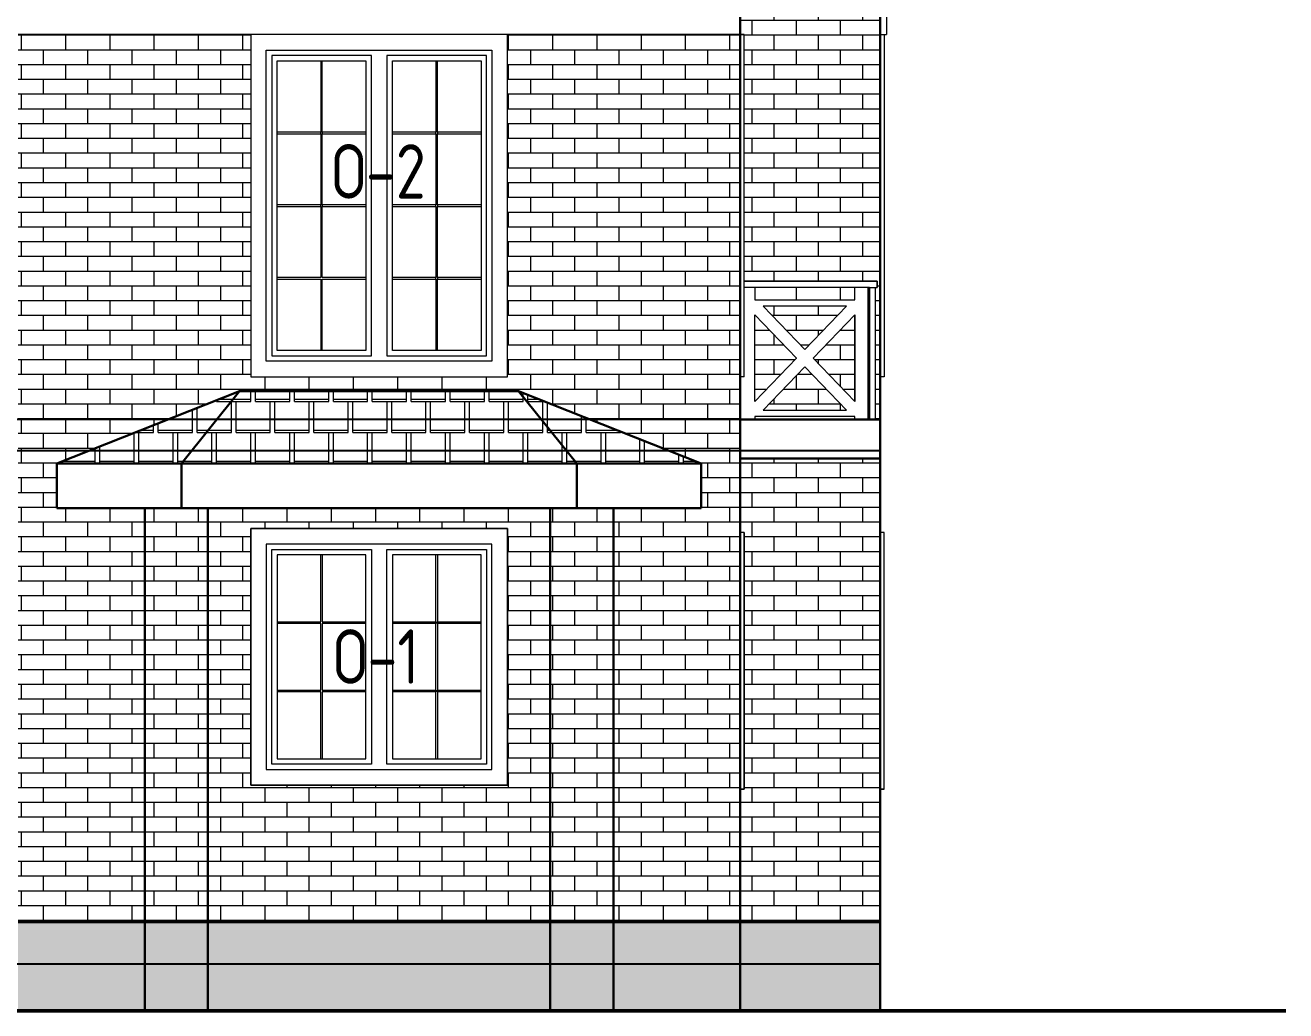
# Model space of a CAD drawing. Header units: millimetres. Extents: x -56498 to 234605, y -296269 to -29969.
# Drawn here: x 174410 to 182509, y -106517 to -100182 of the extents above; entities that cross this region are included whole.
import ezdxf
from ezdxf.enums import TextEntityAlignment as Align

# ---------------------------------------------------------------- set-up
doc = ezdxf.new("R2010")
doc.units = ezdxf.units.MM
doc.header["$LTSCALE"] = 100
for name, color, linetype, lineweight in [('0.3', 7, 'Continuous', 30), ('0.5', 7, 'Continuous', 50), ('Примітки 0.09', 200, 'Continuous', 9), ('Тонкі 0.18', 142, 'Continuous', 18), ('Штрихування 0.09', 253, 'Continuous', 9)]:
    doc.layers.add(name, color=color, linetype=linetype, lineweight=lineweight)
doc.layers.add('ViewPorts', color=240, linetype='Continuous', plot=False)
doc.styles.add('SPDS', font='SPDS.shx', dxfattribs={"width": 0.9})
pattern_1 = [(0, (0, 0), (0, 94.83851999999999), []), (90, (0, 0), (-142.24, 94.83851999999999), [94.83851999999999, -94.83851999999999])]

msp = doc.modelspace()

# ---------------------------------------------------------------- hatches: boundary and pattern name
at = {"layer": 'Штрихування 0.09', "ltscale": 0.75}
h = msp.add_hatch(dxfattribs=at)
h.set_pattern_fill('AR-BRSTD', color=256, scale=1.4, style=0)
h.set_pattern_definition(pattern_1)
h.paths.add_polyline_path([(179904.1291854884, -99901.80898001393), (179509.1160574079, -99901.80898001391), (179509.1160574079, -99994.32793590424), (179004.1044417405, -99172.0143927013), (179004.1044417405, -100121.5883975341), (179004.1044417405, -100241.6454368071), (179029.0913130397, -100241.6454368071), (179029.0913130397, -101066.6248857398), (179904.1291854884, -101066.6248857398)])
h.paths.add_polyline_path([(179904.1291854884, -101066.6248857398), (179029.0913130397, -101066.6248857397), (179029.0913130397, -101826.6234621657), (179824.1554428911, -101826.6234621657), (179884.1089268776, -101826.6234621657), (179884.1089268776, -101866.6174633742), (179874.1291854884, -101866.6174633742), (179874.1291854885, -102716.5950440279), (179904.1291854884, -102716.5950440279)])
h.paths.add_polyline_path([(179740.3406223484, -102042.3509546103), (179472.6134247686, -102321.6336422201), (179740.3406223484, -102600.8412941809)], flags=17)
h.paths.add_polyline_path([(179686.9152398718, -101986.5994669976), (179151.3858090626, -101986.5994669976), (179419.1130066424, -102265.8821546076)], flags=17)
h.paths.add_polyline_path([(179740.3406223484, -101866.6174633741), (179097.9604265855, -101866.6174633741), (179097.9604265855, -101946.6054657892), (179740.3406223483, -101946.6054657891)], flags=16)
h.paths.add_polyline_path([(179365.6876241652, -102321.63364222), (179097.9604265855, -102042.3509546103), (179097.9604265855, -102600.8412941809)], flags=17)
h.paths.add_polyline_path([(179419.1130066424, -102377.3851298328), (179151.3858090626, -102656.5927817933), (179686.9152398718, -102656.5927817933)], flags=17)
h.paths.add_polyline_path([(179904.1291854883, -102966.5913074697), (179004.1044417405, -102966.5913074697), (179004.1044417405, -103441.6157473427), (179029.0913130397, -103441.6157473427), (179029.0913130397, -104241.5860578753), (179904.1291854884, -104241.5860578753)])
h.paths.add_polyline_path([(179904.1291854884, -104241.5860578753), (179029.0913130397, -104241.5860578753), (179029.0913130397, -105091.5746452072), (179029.0913130397, -105091.6496808574), (179004.1044417405, -105091.6496808574), (179004.1044417405, -105946.591611965), (179904.1291854884, -105946.591611965)])
h = msp.add_hatch(dxfattribs=at)
h.set_pattern_fill('AR-BRSTD', color=256, scale=1.4, style=0)
h.set_pattern_definition(pattern_1)
h.paths.add_polyline_path([(179004.1044417404, -100241.6454368071), (177509.1158544114, -100241.6454368071), (177509.1158544114, -101066.6248857398), (179004.1044417405, -101066.6248857398)])
h.paths.add_polyline_path([(175859.0819208965, -100241.6454368071), (174364.1044417404, -100241.6454368071), (174364.1044417404, -101066.6248857398), (175859.0819208965, -101066.6248857398)])
h.paths.add_polyline_path([(175859.0819208965, -101066.6248857398), (174364.1044417404, -101066.6248857397), (174364.1044417405, -104241.5860578753), (175179.1431242781, -104241.5860578753), (175179.1431242781, -103286.8172023293), (174614.0933335669, -103286.8172023293), (174614.0933335669, -102998.0800228765), (175787.6479825287, -102533.4592808883), (177580.5497927786, -102533.4592808883), (178754.1044417405, -102998.0800228765), (178754.1044417405, -103286.8172023293), (178189.0657592029, -103286.8172023293), (178189.0657592029, -104241.5860578753), (179004.1044417405, -104241.5860578753), (179004.1044417404, -101066.6248857398), (177509.1158544114, -101066.6248857398), (177509.1158544114, -102441.6156458438), (175859.1569565461, -102441.6156458438), (175859.0819208965, -102441.6156458438)])
h.paths.add_polyline_path([(179004.1044417405, -104241.5860578753), (178189.0657592029, -104241.5860578753), (178189.065759203, -105946.591611965), (179004.1044417405, -105946.591611965)])
h.paths.add_polyline_path([(175179.1431242781, -104241.5860578753), (174364.1044417405, -104241.5860578753), (174364.1044417405, -104741.6083757257), (174364.1044417405, -105341.5934294947), (174364.1044417405, -105946.591611965), (175179.1431242781, -105946.591611965), (175179.1431242781, -105916.591611965)])
h.paths.add_polyline_path([(177990.1318667207, -102107.7092808883), (178841.6483710152, -102107.7092808883), (178841.6483710152, -101770.2092808883), (177990.1318667207, -101770.2092808883)], flags=24)
at = {"layer": 'Штрихування 0.09'}
msp.add_hatch(color=256, dxfattribs=at).paths.add_polyline_path([(176634.1251450558, -100376.6345703406), (176734.1476659012, -100376.6345703406), (176734.1476659012, -100376.9347129386), (176634.1251450558, -100376.9347129386), (176634.1251450558, -100376.6345703406)], flags=0)
at = {"layer": 'Штрихування 0.09', "ltscale": 0.75}
h = msp.add_hatch(dxfattribs=at)
h.set_pattern_fill('SQSHNGLE', color=256, scale=500, style=0, pattern_type=2)
h.set_pattern_definition([(0, (15, 0), (125, 200), [220, -30]), (0, (15, 15), (125, 200), [220, -30]), (90, (235, 0), (-125, 200), [200, -200]), (90, (265, 0), (-125, 200), [200, -200])])
h.paths.add_polyline_path([(177580.5497927786, -102533.4592808883), (175787.6479825287, -102533.4592808883), (175414.0933335669, -102998.0800228765), (175454.2645915953, -102998.0800228765), (177913.933183712, -102998.0800228765), (177954.1044417405, -102998.0800228765)])
h.paths.add_polyline_path([(175787.6479825287, -102533.4592808883), (174614.0933335669, -102998.0800228765), (175414.0933335669, -102998.0800228765)])
h.paths.add_polyline_path([(177580.5497927786, -102533.4592808883), (177954.1044417405, -102998.0800228765), (178754.1044417405, -102998.0800228765)])
h = msp.add_hatch(dxfattribs=at)
h.set_pattern_fill('AR-BRSTD', color=256, scale=1.4, style=0)
h.set_pattern_definition(pattern_1)
h.paths.add_polyline_path([(175584.1451057856, -103286.8172023293), (175179.1431242781, -103286.8172023293), (175179.1431242781, -104241.5860578753), (175584.1451057856, -104241.5860578753)])
h.paths.add_polyline_path([(178189.0657592029, -103286.8172023293), (177784.0637776958, -103286.8172023293), (177784.0637776958, -104241.5860578753), (178189.0657592029, -104241.5860578753)])
h.paths.add_polyline_path([(177784.0637776958, -103286.8172023293), (175584.1451057855, -103286.8172023293), (175584.1451057856, -104241.5860578753), (175859.0819208965, -104241.5860578753), (175859.0819208965, -103416.5690911184), (177509.1158544114, -103416.5690911184), (177509.1158544114, -104241.5860578753), (177784.0637776957, -104241.5860578753)])
h.paths.add_polyline_path([(177784.0637776958, -104241.5860578753), (177509.1158544114, -104241.5860578753), (177509.1158544114, -105066.5279889829), (177509.1158544114, -105066.6030246331), (175859.0819208965, -105066.6030246331), (175859.0819208965, -104241.5860578753), (175584.1451057856, -104241.5860578753), (175584.1451057856, -105916.591611965), (175584.1451057856, -105946.591611965), (177784.0637776958, -105946.591611965)])
h.paths.add_polyline_path([(178189.0657592029, -104241.5860578753), (177784.0637776957, -104241.5860578753), (177784.0637776958, -105946.591611965), (178189.0657592029, -105946.591611965)])
h.paths.add_polyline_path([(175584.1451057855, -104241.5860578753), (175179.1431242781, -104241.5860578753), (175179.1431242781, -105916.591611965), (175179.1431242781, -105946.591611965), (175584.1451057856, -105946.591611965), (175584.1451057856, -105916.591611965)])
h = msp.add_hatch(dxfattribs=at)
h.set_pattern_fill('FLGSTONE', scale=1000, angle=30, style=0, pattern_type=2)
h.set_pattern_definition([(30, (0, 0), (-499.9999999999999, 866.0254037844387), [200, -800]), (30, (635.4998149518622, 459.2820323027551), (-499.9999999999999, 866.0254037844387), [180, -820]), (30, (632.820323027551, 503.9230484541326), (-499.9999999999999, 866.0254037844387), [160, -840]), (30, (171.7691453623979, 422.4871130596428), (-499.9999999999999, 866.0254037844387), [120, -40, 80, -760]), (30, (-150, 259.8076211353316), (-499.9999999999999, 866.0254037844387), [60, -840, 60, -40]), (30, (169.0896534380867, 467.1281292110203), (-499.9999999999999, 866.0254037844387), [200, -800]), (30, (626.7433714816837, 754.4486372867091), (-499.9999999999999, 866.0254037844387), [140, -860]), (30, (131.0511776651531, 653.0127018922193), (-499.9999999999999, 866.0254037844387), [140, -40, 260, -560]), (30, (128.3716857408419, 697.6537180435969), (-499.9999999999999, 866.0254037844387), [240, -40, 60, -40, 40, -580]), (30, (-42.87187078897955, 714.2562584220408), (-499.9999999999999, 866.0254037844387), [100, -900]), (30, (-62.87187078897955, 748.8972745734184), (-499.9999999999999, 866.0254037844387), [120, -880]), (30, (100.3332099679082, 866.217782649107), (-499.9999999999999, 866.0254037844387), [100, -900]), (30, (-256.0769515458673, 683.5382907247958), (-499.9999999999999, 866.0254037844387), [100, -900]), (30, (80.3332099679082, 900.8587988004847), (-499.9999999999999, 866.0254037844387), [120, -880]), (30, (-310.7179676972448, 698.1793068761734), (-499.9999999999999, 866.0254037844387), [120, -880]), (30, (-202.1539030917347, 830.1408311032397), (-499.9999999999999, 866.0254037844387), [240, -240, 80, -40, 120, -280]), (30, (-222.1539030917347, 864.7818472546173), (-499.9999999999999, 866.0254037844387), [240, -240, 240, -280]), (30, (-479.9999999999999, 831.3843876330611), (-499.9999999999999, 866.0254037844387), [200, -800]), (120, (0, 0), (-866.0254037844387, -499.9999999999999), [300, -540, 120, -40]), (120, (173.2050807568878, 99.99999999999999), (-866.0254037844387, -499.9999999999999), [160, -600, 200, -40]), (120, (207.8460969082653, 120), (-866.0254037844387, -499.9999999999999), [160, -600, 60, -40, 100, -40]), (120, (134.4486372867092, 447.1281292110203), (-866.0254037844387, -499.9999999999999), [60, -940]), (120, (169.0896534380867, 467.1281292110203), (-866.0254037844387, -499.9999999999999), [60, -940]), (120, (93.7306695894643, 677.6537180435969), (-866.0254037844387, -499.9999999999999), [100, -900]), (120, (128.3716857408419, 697.6537180435969), (-866.0254037844387, -499.9999999999999), [100, -900]), (120, (390.3332099679081, 363.9230484541326), (-866.0254037844387, -499.9999999999999), [160, -460, 340, -40]), (120, (342.2947341949745, 567.1281292110203), (-866.0254037844387, -499.9999999999999), [180, -820]), (120, (376.9357503463521, 587.1281292110203), (-866.0254037844387, -499.9999999999999), [180, -820]), (120, (355.6921938165306, 343.9230484541326), (-866.0254037844387, -499.9999999999999), [160, -440, 100, -40, 220, -40]), (120, (178.8972745734184, 1050.14083110324), (-866.0254037844387, -499.9999999999999), [180, -820]), (120, (193.5382907247959, 1104.781847254617), (-866.0254037844387, -499.9999999999999), [160, -840]), (120, (598.1793068761734, 483.9230484541326), (-866.0254037844387, -499.9999999999999), [80, -920]), (120, (632.820323027551, 503.9230484541326), (-866.0254037844387, -499.9999999999999), [80, -340, 280, -300]), (120, (457.4613391789285, 887.6537180435969), (-866.0254037844387, -499.9999999999999), [280, -720]), (120, (592.1023553303061, 734.4486372867091), (-866.0254037844387, -499.9999999999999), [160, -840]), (120, (626.7433714816837, 754.4486372867091), (-866.0254037844387, -499.9999999999999), [160, -840]), (120, (771.3843876330611, 583.9230484541326), (-866.0254037844387, -499.9999999999999), [180, -560, 220, -40]), (74.99999999999999, (-299.9999999999999, 519.6152422706632), (-499.9999425924415, 866.0253043516309), [169.7056, -1244.5079]), (74.99999999999999, (-118.0384757729337, 324.4486372867092), (-499.9999425924415, 866.0253043516309), [169.7056, -1244.5079]), (74.99999999999999, (-73.3974596215561, 327.1281292110204), (-499.9999425924415, 866.0253043516309), [169.7056, -1244.5079]), (74.99999999999999, (90.52558883257653, 283.2050807568878), (-499.9999425924415, 866.0253043516309), [169.7056, -1244.5079]), (74.99999999999999, (127.8460969082653, 258.5640646055102), (-499.9999425924415, 866.0253043516309), [169.7056, -1244.0579]), (74.99999999999999, (568.8972745734184, 374.6410161513775), (-499.9999425924415, 866.0253043516309), [113.137, -1301.0765]), (74.99999999999999, (592.820323027551, 573.2050807568877), (-499.9999425924415, 866.0253043516309), [141.42135, -1272.7922]), (74.99999999999999, (555.4998149518622, 597.8460969082653), (-499.9999425924415, 866.0253043516309), [141.42135, -1272.7922]), (74.99999999999999, (492.1023553303061, 907.6537180435969), (-499.9999425924415, 866.0253043516309), [254.55844, -1159.6551]), (74.99999999999999, (546.7433714816837, 893.0127018922193), (-499.9999425924415, 866.0253043516309), [84.85281300000001, -1329.3607]), (74.99999999999999, (613.5382907247958, 377.3205080756887), (-499.9999425924415, 866.0253043516309), [84.85281300000001, -1329.3607]), (74.99999999999999, (78.37168574084188, 784.2562584220408), (-499.9999425924415, 866.0253043516309), [84.85281300000001, -1329.3607]), (74.99999999999999, (41.05117766515309, 808.8972745734184), (-499.9999425924415, 866.0253043516309), [56.568542, -1357.645]), (165, (-87.5128869403571, 711.5767664977295), (-866.0253043516309, -499.9999425924415), [84.85281300000001, -1329.3607]), (165, (-62.87187078897955, 748.8972745734184), (-866.0253043516309, -499.9999425924415), [113.1371, -1301.0765]), (345, (421.3843876330612, 1190.14083110324), (866.025304351631, 499.9999425924414), [141.42135, -1272.7922]), (345, (-73.3974596215561, 327.1281292110204), (866.025304351631, 499.9999425924414), [169.7056, -1244.5079]), (345, (-98.03847577293365, 289.8076211353316), (866.025304351631, 499.9999425924414), [197.9898, -1216.2237]), (345, (-419.9999999999999, 727.4613391789285), (866.025304351631, 499.9999425924414), [113.137, -1301.0765]), (236.5650512, (355.6921938165306, 343.9230484541326), (-866.0254035844879, -500.0000003465128), [268.33, -1967.738]), (236.5650512, (375.6921938165306, 309.2820323027551), (-866.0254035844879, -500.0000003465128), [268.33, -1967.738]), (183.4349488, (101.7691453623979, 543.7306695894642), (-866.0254039845523, -499.9999996535808), [134.16, -44.72, 223.61, -1833.578]), (183.4349488, (104.4486372867092, 499.0896534380867), (-866.0254039845523, -499.9999996535808), [134.16, -44.72, 223.61, -1833.578]), (183.4349488, (588.8972745734184, 339.9999999999999), (-866.0254039845523, -499.9999996535808), [178.8854, -2057.182578]), (183.4349488, (568.8972745734184, 374.6410161513775), (-866.0254039845523, -499.9999996535808), [178.8854, -2057.182578]), (183.4349488, (558.1793068761734, 553.2050807568877), (-866.0254039845523, -499.9999996535808), [178.8854, -2057.182578]), (183.4349488, (555.4998149518622, 597.8460969082653), (-866.0254039845523, -499.9999996535808), [178.8854, -2057.182578]), (93.4349488, (-76.79491924311222, 533.0127018922193), (-499.999999653581, 866.0254039845524), [178.8854, -2057.182578]), (93.4349488, (-32.15390309173469, 535.6921938165306), (-499.999999653581, 866.0254039845524), [178.8854, -2057.182578]), (93.4349488, (221.5767664977296, 936.217782649107), (-499.999999653581, 866.0254039845524), [134.16, -2101.907978]), (93.4349488, (139.0896534380867, 519.0896534380867), (-499.999999653581, 866.0254039845524), [134.16, -2101.907978]), (93.4349488, (101.7691453623979, 543.7306695894642), (-499.999999653581, 866.0254039845524), [134.16, -2101.907978]), (93.4349488, (184.2562584220408, 960.8587988004847), (-499.999999653581, 866.0254039845524), [89.4427, -2146.625278]), (326.5650512, (186.9357503463521, 916.217782649107), (500.0000003465131, -866.0254035844877), [178.8854, -2057.182578]), (326.5650512, (221.5767664977296, 936.217782649107), (500.0000003465131, -866.0254035844877), [178.8854, -2057.182578])])
h.paths.add_polyline_path([(179904.1291854884, -105946.591611965), (179004.1044417405, -105946.591611965), (179004.1044417405, -106516.5766657339), (179904.1291854884, -106516.5766657339)])
h.paths.add_polyline_path([(179004.1044417405, -105946.591611965), (178189.0657592029, -105946.591611965), (178189.0657592029, -106516.5766657339), (179004.1044417405, -106516.5766657339)])
h.paths.add_polyline_path([(178189.0657592029, -105946.591611965), (177784.0637776958, -105946.591611965), (177784.0637776957, -106516.5766657339), (178189.0657592029, -106516.5766657339)])
h.paths.add_polyline_path([(177784.0637776957, -105946.591611965), (175584.1451057856, -105946.591611965), (175584.1451057856, -106516.5766657339), (177784.0637776958, -106516.5766657339)])
h.paths.add_polyline_path([(175584.1451057856, -105946.591611965), (175179.1431242781, -105946.591611965), (175179.1431242781, -106516.5766657339), (175584.1451057856, -106516.5766657339)])
h.paths.add_polyline_path([(175179.1431242781, -105946.591611965), (174364.1044417405, -105946.591611965), (174364.1044417405, -106516.5766657339), (174559.0892925138, -106516.5766657339), (175179.1431242781, -106516.5766657339)])
h.paths.add_polyline_path([(173014.1044417405, -105946.591611965), (171954.152509501, -105946.591611965), (171954.1525095011, -106341.5935309935), (171954.1525095011, -106516.5766657339), (173014.1044417405, -106516.5766657339)])
h.paths.add_polyline_path([(170604.152509501, -105946.591611965), (169789.1138269635, -105946.591611965), (169789.1138269634, -106516.5766657339), (170604.1525095011, -106516.5766657339)])
h.paths.add_polyline_path([(169789.1138269635, -105946.591611965), (169384.1118454559, -105946.591611965), (169384.1118454559, -106516.5766657339), (169789.1138269635, -106516.5766657339)])
h.paths.add_polyline_path([(169384.1118454559, -105946.591611965), (167184.1931735457, -105946.591611965), (167184.1931735458, -106516.5766657339), (169384.1118454559, -106516.5766657339)])
h.paths.add_polyline_path([(167184.1931735457, -105946.591611965), (166779.1911920386, -105946.591611965), (166779.1911920386, -106516.5766657339), (167184.1931735458, -106516.5766657339)])
h.paths.add_polyline_path([(166779.1911920386, -105946.591611965), (165964.1525095011, -105946.591611965), (165964.1525095011, -106516.5766657339), (166779.1911920386, -106516.5766657339)])
h.paths.add_polyline_path([(165964.1525095011, -105946.591611965), (165064.1277657531, -105946.591611965), (165064.1277657531, -106516.5766657339), (165964.1525095011, -106516.5766657339)])

# ---------------------------------------------------------------- linework, layer by layer
for p, q in [((174364.1044417405, -100241.6454368071), (175859.0819208965, -100241.6454368071)), ((174559.0892925138, -106516.5766657339), (172484.1284756208, -106516.5766657339))]:
    msp.add_line(p, q)
at = {"layer": '0.3'}
for p, q in [((179004.1044417405, -100241.6454368071), (179004.1044417405, -99172.01439270134)), ((179904.1291854884, -99901.80898001393), (179904.1291854884, -104866.6177678692)), ((179904.1291854884, -99901.80898001393), (179904.1291854884, -106516.5766657339)), ((179004.1044417405, -100121.5883975341), (179004.1044417405, -100241.6454368071)), ((179004.1044417405, -100241.6454368071), (179004.1044417405, -106516.5766657339)), ((179004.1044417405, -106516.5766657339), (179004.1044417405, -100241.6454368071)), ((175787.6479825287, -102533.4592808883), (174614.0933335669, -102998.0800228765)), ((174614.0933335669, -102998.0800228765), (175787.6479825287, -102533.4592808883)), ((175787.6479825287, -102533.4592808883), (174614.0933335669, -102998.0800228765)), ((175787.6479825287, -102533.4592808883), (175414.0933335669, -102998.0800228765)), ((175414.0933335669, -102998.0800228765), (175787.6479825287, -102533.4592808883)), ((175414.0933335669, -102998.0800228765), (175787.6479825287, -102533.4592808883)), ((175787.6479825281, -102533.4592808883), (177580.5497927786, -102533.4592808883)), ((177580.5497927786, -102533.4592808883), (175787.6479825281, -102533.4592808883)), ((175787.6479825281, -102533.4592808883), (177580.5497927786, -102533.4592808883)), ((177580.5497927786, -102533.4592808883), (177954.1044417405, -102998.0800228765)), ((177580.5497927786, -102533.4592808883), (178754.1044417405, -102998.0800228765)), ((177954.1044417405, -102998.0800228765), (177580.5497927786, -102533.4592808883)), ((178754.1044417405, -102998.0800228765), (177580.5497927786, -102533.4592808883)), ((177954.1044417405, -102998.0800228765), (177580.5497927786, -102533.4592808883)), ((177580.5497927786, -102533.4592808883), (178754.1044417405, -102998.0800228765)), ((179004.1044417405, -102716.5950440279), (179904.1291854884, -102716.5950440279)), ((179904.1291854884, -102716.5950440279), (179004.1044417405, -102716.5950440279)), ((179904.1291854884, -102916.5913074697), (179904.1291854884, -102766.5950440279)), ((174614.0933335669, -102998.0800228765), (175454.2645915953, -102998.0800228765)), ((174614.0933335669, -103286.8172023293), (174614.0933335669, -102998.0800228765)), ((174614.0933335669, -102998.0800228765), (175454.2645915953, -102998.0800228765)), ((175414.0933335669, -102998.0800228765), (175414.0933335669, -103286.8172023293)), ((177913.933183712, -102998.0800228765), (175454.3396272461, -102998.0800228765)), ((177913.933183712, -102998.0800228765), (175454.3396272461, -102998.0800228765)), ((178754.1044417405, -102998.0800228765), (177913.933183712, -102998.0800228765)), ((178754.1044417405, -102998.0800228765), (177913.933183712, -102998.0800228765)), ((177954.1044417405, -102998.0800228765), (177954.1044417405, -103286.8172023293)), ((178754.1044417405, -103286.8172023293), (178754.1044417405, -102998.0800228765)), ((179004.1044417405, -102966.5913074697), (179904.1291854884, -102966.5913074697)), ((179904.1291854884, -102966.5913074697), (179004.1044417405, -102966.5913074697)), ((174614.0933335669, -103286.8172023293), (178754.1044417405, -103286.8172023293)), ((175179.1431242781, -103286.8172023293), (175179.1431242781, -105916.591611965)), ((175584.1451057856, -105916.591611965), (175584.1451057856, -103286.8172023293)), ((177784.0637776958, -106516.5766657339), (177784.0637776958, -103286.8172023293)), ((178189.0657592029, -106516.5766657339), (178189.0657592029, -103286.8172023293)), ((178189.0657592029, -103286.8172023293), (178189.0657592029, -106516.5766657339)), ((178189.0657592029, -106516.5766657339), (178189.0657592029, -103286.8172023293)), ((175179.1431242781, -106516.5766657339), (175179.1431242781, -105916.591611965)), ((175179.1431242781, -105916.591611965), (175179.1431242781, -106516.5766657339)), ((175179.1431242781, -106516.5766657339), (175179.1431242781, -105916.591611965)), ((175584.1451057856, -106516.5766657339), (175584.1451057856, -105916.591611965)), ((175584.1451057856, -105916.591611965), (175584.1451057856, -106516.5766657339)), ((175584.1451057856, -106516.5766657339), (175584.1451057856, -105916.591611965)), ((179904.1291854884, -105946.591611965), (174364.1044417405, -105946.591611965))]:
    msp.add_line(p, q, dxfattribs=at)
at = {"layer": '0.5'}
for p, q in [((182509.1085842933, -106516.5766657339), (162459.1483669494, -106516.5766657339)), ((163659.1483669494, -106516.5766657339), (182509.1085842933, -106516.5766657339))]:
    msp.add_line(p, q, dxfattribs=at)
at = {"layer": 'ViewPorts'}
for p, q in [((179904.1291854884, -102716.591611967), (165039.1408944539, -102716.5916119614)), ((179904.1291854884, -102916.591611967), (165039.1408944539, -102916.5916119614)), ((179904.1291854884, -106216.591611967), (165039.1408944539, -106216.5916119614))]:
    msp.add_line(p, q, dxfattribs=at)
at = {"layer": 'Тонкі 0.18'}
for p, q in [((179029.0913130397, -100241.6454368071), (174364.1044417405, -100241.6454368071)), ((175859.0819208965, -100241.6454368071), (175859.0819208965, -102441.6156458438)), ((175859.1569565461, -100241.6454368071), (175859.1569565461, -102441.6156458438)), ((177509.1158544114, -102441.6156458438), (177509.1158544114, -100241.6454368071)), ((177509.1158544114, -100241.6454368071), (179029.0913130397, -100241.6454368071)), ((177509.1158544114, -102441.6156458438), (177509.1158544114, -100241.6454368071)), ((175959.1044417407, -102341.5931249994), (175959.1044417407, -100341.5929220023)), ((175959.1044417407, -100341.5929220023), (177409.0933335667, -100341.5929220023)), ((177409.0933335667, -100341.5929220023), (177409.0933335667, -102341.5931249994)), ((179884.1089268776, -101826.6234621657), (179029.0913130397, -101826.6234621657)), ((179029.0913130397, -101826.6234621657), (179824.1554428911, -101826.6234621657)), ((179824.1554428911, -101866.6174633741), (179029.0913130397, -101866.6174633741)), ((179740.3406223484, -101866.6174633741), (179097.9604265855, -101866.6174633741)), ((179097.9604265855, -101866.6174633741), (179097.9604265855, -101946.6054657892)), ((179097.9604265855, -101866.6174633741), (179097.9604265855, -101946.6054657892)), ((179740.3406223484, -101946.6054657892), (179740.3406223484, -101866.6174633741)), ((179740.3406223484, -101946.6054657892), (179740.3406223484, -101866.6174633741)), ((179824.1554428911, -101826.6234621657), (179884.1089268776, -101826.6234621657)), ((179834.1351842809, -101866.6174633741), (179824.1554428911, -101866.6174633741)), ((179824.1554428911, -101866.6174633741), (179824.1554428911, -102716.5950440279)), ((179824.1554428911, -101866.6174633741), (179824.1554428911, -102716.5950440279)), ((179824.1554428911, -101866.6174633741), (179884.1089268776, -101866.6174633741)), ((179834.1351842809, -102716.5950440279), (179834.1351842809, -101866.6174633741)), ((179834.1351842809, -101866.6174633741), (179834.1351842809, -102716.5950440279)), ((179874.1291854885, -102716.591611967), (179874.1291854884, -101866.6174633741)), ((179874.1291854884, -101866.6174633741), (179884.1089268776, -101866.6174633741)), ((179884.1089268776, -101866.6174633741), (179884.1089268776, -101826.6234621657)), ((179884.1089268776, -101826.6234621657), (179884.1089268776, -101866.6174633741)), ((179097.9604265855, -101946.6054657892), (179740.3406223484, -101946.6054657892)), ((179097.9604265855, -101946.6054657892), (179740.3406223484, -101946.6054657892)), ((179097.9604265855, -102042.3509546103), (179365.6876241653, -102321.6336422201)), ((179097.9604265855, -102600.8412941809), (179097.9604265855, -102042.3509546103)), ((179365.6876241653, -102321.6336422201), (179097.9604265855, -102042.3509546103)), ((179419.1130066424, -102265.8821546076), (179151.3858090626, -101986.5994669976)), ((179686.9152398718, -101986.5994669976), (179151.3858090626, -101986.5994669976)), ((179151.3858090626, -101986.5994669976), (179419.1130066424, -102265.8821546076)), ((179686.9152398718, -101986.5994669976), (179419.1130066424, -102265.8821546076)), ((179419.1130066424, -102265.8821546076), (179686.9152398718, -101986.5994669976)), ((179472.6134247686, -102321.6336422201), (179740.3406223484, -102042.3509546103)), ((179740.3406223484, -102042.3509546103), (179472.6134247686, -102321.6336422201)), ((179740.3406223484, -102042.3509546103), (179740.3406223484, -102600.8412941809)), ((179740.3406223484, -102600.8412941809), (179740.3406223484, -102042.3509546103)), ((177409.0933335667, -102341.5931249994), (175959.1044417407, -102341.5931249994)), ((179365.6876241653, -102321.6336422201), (179097.9604265855, -102600.8412941809)), ((179097.9604265855, -102600.8412941809), (179365.6876241653, -102321.6336422201)), ((179740.3406223484, -102600.8412941809), (179472.6134247686, -102321.6336422201)), ((179472.6134247686, -102321.6336422201), (179740.3406223484, -102600.8412941809)), ((175859.0819208965, -102441.6156458438), (177509.1158544114, -102441.6156458438)), ((175859.1569565461, -102441.6156458438), (177509.1158544114, -102441.6156458438)), ((179151.3858090626, -102656.5927817933), (179419.1130066424, -102377.3851298328)), ((179419.1130066424, -102377.3851298328), (179151.3858090626, -102656.5927817933)), ((179419.1130066424, -102377.3851298328), (179686.9152398718, -102656.5927817933)), ((179686.9152398718, -102656.5927817933), (179419.1130066424, -102377.3851298328)), ((179151.3858090626, -102656.5927817933), (179686.9152398718, -102656.5927817933)), ((179740.3406223484, -102696.5867830008), (179097.9604265855, -102696.5867830008)), ((179097.9604265855, -102696.5867830008), (179097.9604265855, -102716.5950440279)), ((179097.9604265855, -102696.5867830008), (179097.9604265855, -102716.5950440279)), ((179740.3406223484, -102696.5867830008), (179097.9604265855, -102696.5867830008)), ((179740.3406223484, -102716.5950440279), (179740.3406223484, -102696.5867830008)), ((179740.3406223484, -102716.5950440279), (179740.3406223484, -102696.5867830008)), ((177509.1158544114, -103416.5690911184), (175859.0819208965, -103416.5690911184)), ((175859.0819208965, -103416.5690911184), (175859.0819208965, -105066.6030246331)), ((175859.1569565461, -105066.5279889829), (175859.1569565461, -103416.5690911184)), ((175859.1569565461, -103416.5690911184), (177509.1158544114, -103416.5690911184)), ((177509.1158544114, -105066.6030246331), (177509.1158544114, -103416.5690911184)), ((177509.1158544114, -103416.5690911184), (177509.1158544114, -105066.5279889829)), ((175959.1044417407, -103516.5916119629), (175959.1044417407, -104966.580503788)), ((177409.0933335667, -103516.5916119629), (175959.1044417407, -103516.5916119629)), ((177409.0933335667, -104966.580503788), (177409.0933335667, -103516.5916119629)), ((175959.1044417407, -104966.580503788), (177409.0933335667, -104966.580503788)), ((175859.0819208965, -105066.6030246331), (177509.1158544114, -105066.6030246331)), ((177509.1158544114, -105066.5279889829), (175859.1569565461, -105066.5279889829))]:
    msp.add_line(p, q, dxfattribs=at)
at = {"layer": 'Штрихування 0.09'}
for p, q in [((179944.1231866971, -100121.5883975341), (179944.1231866971, -100241.6454368071)), ((179029.0913130397, -100241.6454368071), (179004.1044417405, -100241.6454368071)), ((179029.0913130397, -100241.6454368071), (179004.1044417405, -100241.6454368071)), ((179029.0913130397, -102441.6156458438), (179029.0913130397, -100241.6454368071)), ((179904.1291854884, -100241.6454368071), (179944.1231866971, -100241.6454368071)), ((179929.1160567877, -100241.6454368071), (179929.1160567877, -102441.6156458438)), ((175994.1460900793, -100376.6345703406), (175994.1460900793, -102306.6265123109)), ((176634.1251450558, -100376.6345703406), (175994.1460900793, -100376.6345703406)), ((176029.1127027677, -102271.5848639732), (176029.1127027677, -100411.601183029)), ((176029.1127027677, -100411.601183029), (176599.0834967184, -100411.601183029)), ((176309.1457468729, -100411.601183029), (176309.1457468729, -100869.09353831)), ((176319.1254882627, -100869.09353831), (176319.1254882627, -100411.601183029)), ((176599.0834967184, -100411.601183029), (176599.0834967184, -102271.5848639732)), ((176634.1251450558, -102306.6265123109), (176634.1251450558, -100376.6345703406)), ((176734.1476659012, -100376.6345703406), (176734.1476659012, -102306.6265123109)), ((177374.1267208782, -100376.6345703406), (176734.1476659012, -100376.6345703406)), ((176769.1142785896, -102271.5848639732), (176769.1142785896, -100411.601183029)), ((176769.1142785896, -100411.601183029), (177339.0850725402, -100411.601183029)), ((177049.1473226942, -100411.601183029), (177049.1473226942, -100869.09353831)), ((177059.1270640846, -100869.09353831), (177059.1270640846, -100411.601183029)), ((177339.0850725402, -100411.601183029), (177339.0850725402, -102271.5848639732)), ((177374.1267208782, -102306.6265123109), (177374.1267208782, -100376.6345703406)), ((176309.1457468729, -100869.09353831), (176029.1127027677, -100869.09353831)), ((176029.1127027677, -100879.1483153494), (176309.1457468729, -100879.1483153494)), ((176309.1457468729, -100879.1483153494), (176309.1457468729, -100869.09353831)), ((176309.1457468729, -100879.1483153494), (176309.1457468729, -101336.6406706313)), ((176599.0834967184, -100869.09353831), (176319.1254882627, -100869.09353831)), ((176319.1254882627, -100869.09353831), (176319.1254882627, -100879.1483153494)), ((176319.1254882627, -101336.6406706313), (176319.1254882627, -100879.1483153494)), ((176319.1254882627, -100879.1483153494), (176599.0834967184, -100879.1483153494)), ((177049.1473226942, -100869.09353831), (176769.1142785896, -100869.09353831)), ((176769.1142785896, -100879.1483153494), (177049.1473226942, -100879.1483153494)), ((177049.1473226942, -100879.1483153494), (177049.1473226942, -100869.09353831)), ((177049.1473226942, -100879.1483153494), (177049.1473226942, -101336.6406706313)), ((177339.0850725402, -100869.09353831), (177059.1270640846, -100869.09353831)), ((177059.1270640846, -100869.09353831), (177059.1270640846, -100879.1483153494)), ((177059.1270640846, -101336.6406706313), (177059.1270640846, -100879.1483153494)), ((177059.1270640846, -100879.1483153494), (177339.0850725402, -100879.1483153494)), ((176309.1457468729, -101336.6406706313), (176029.1127027677, -101336.6406706313)), ((176029.1127027677, -101346.6204120205), (176309.1457468729, -101346.6204120205)), ((176309.1457468729, -101346.6204120205), (176309.1457468729, -101336.6406706313)), ((176309.1457468729, -101346.6204120205), (176309.1457468729, -101804.1127673021)), ((176599.0834967184, -101336.6406706313), (176319.1254882627, -101336.6406706313)), ((176319.1254882627, -101336.6406706313), (176319.1254882627, -101346.6204120205)), ((176319.1254882627, -101804.1127673021), (176319.1254882627, -101346.6204120205)), ((176319.1254882627, -101346.6204120205), (176599.0834967184, -101346.6204120205)), ((177049.1473226942, -101336.6406706313), (176769.1142785896, -101336.6406706313)), ((176769.1142785896, -101346.6204120205), (177049.1473226942, -101346.6204120205)), ((177049.1473226942, -101346.6204120205), (177049.1473226942, -101336.6406706313)), ((177049.1473226942, -101346.6204120205), (177049.1473226942, -101804.1127673021)), ((177339.0850725402, -101336.6406706313), (177059.1270640846, -101336.6406706313)), ((177059.1270640846, -101336.6406706313), (177059.1270640846, -101346.6204120205)), ((177059.1270640846, -101804.1127673021), (177059.1270640846, -101346.6204120205)), ((177059.1270640846, -101346.6204120205), (177339.0850725402, -101346.6204120205)), ((176309.1457468729, -101804.1127673021), (176029.1127027677, -101804.1127673021)), ((176029.1127027677, -101814.0925086916), (176309.1457468729, -101814.0925086916)), ((176309.1457468729, -101814.0925086916), (176309.1457468729, -102271.5848639732)), ((176599.0834967184, -101804.1127673021), (176319.1254882627, -101804.1127673021)), ((176319.1254882627, -102271.5848639732), (176319.1254882627, -101814.0925086916)), ((176319.1254882627, -101814.0925086916), (176599.0834967184, -101814.0925086916)), ((177049.1473226942, -101804.1127673021), (176769.1142785896, -101804.1127673021)), ((176769.1142785896, -101814.0925086916), (177049.1473226942, -101814.0925086916)), ((177049.1473226942, -101814.0925086916), (177049.1473226942, -101804.1127673021)), ((177049.1473226942, -101814.0925086916), (177049.1473226942, -102271.5848639732)), ((177339.0850725402, -101804.1127673021), (177059.1270640846, -101804.1127673021)), ((177059.1270640846, -101804.1127673021), (177059.1270640846, -101814.0925086916)), ((177059.1270640846, -102271.5848639732), (177059.1270640846, -101814.0925086916)), ((177059.1270640846, -101814.0925086916), (177339.0850725402, -101814.0925086916)), ((176599.0834967184, -102271.5848639732), (176029.1127027677, -102271.5848639732)), ((177339.0850725402, -102271.5848639732), (176769.1142785896, -102271.5848639732)), ((175994.1460900793, -102306.6265123109), (176634.1251450558, -102306.6265123109)), ((176734.1476659012, -102306.6265123109), (177374.1267208782, -102306.6265123109)), ((179029.0913130397, -102441.6156458438), (179004.1044417405, -102441.6156458438)), ((179929.1160567877, -102441.6156458438), (179904.1291854884, -102441.6156458438)), ((179029.0913130397, -103441.6157473427), (179004.1044417405, -103441.6157473427)), ((179029.0913130397, -103441.6157473427), (179004.1044417405, -103441.6157473427)), ((179029.0913130397, -105091.6496808574), (179029.0913130397, -103441.6157473427)), ((179029.0913130397, -103441.6157473427), (179029.0913130397, -105091.5746452072)), ((179929.1160567877, -103441.6157473427), (179904.1291854884, -103441.6157473427)), ((179929.1160567877, -105091.5746452072), (179929.1160567877, -103441.6157473427)), ((175994.1460900793, -104931.5388554503), (175994.1460900793, -103551.5582246514)), ((175994.1460900793, -103551.5582246514), (176634.1251450558, -103551.5582246514)), ((176634.1251450558, -103551.5582246514), (176634.1251450558, -104931.5388554503)), ((176734.1476659012, -104931.5388554503), (176734.1476659012, -103551.5582246514)), ((176734.1476659012, -103551.5582246514), (177374.1267208782, -103551.5582246514)), ((177374.1267208782, -103551.5582246514), (177374.1267208782, -104931.5388554503)), ((176029.1127027677, -103586.5998729888), (176029.1127027677, -104896.5722427618)), ((176599.0834967184, -103586.5998729888), (176029.1127027677, -103586.5998729888)), ((176309.1457468729, -104016.5541448874), (176309.1457468729, -103586.5998729888)), ((176319.1254882627, -103586.5998729888), (176319.1254882627, -104016.5541448874)), ((176599.0834967184, -104896.5722427618), (176599.0834967184, -103586.5998729888)), ((176769.1142785896, -103586.5998729888), (176769.1142785896, -104896.5722427618)), ((177339.0850725402, -103586.5998729888), (176769.1142785896, -103586.5998729888)), ((177049.1473226942, -104016.5541448874), (177049.1473226942, -103586.5998729888)), ((177059.1270640846, -103586.5998729888), (177059.1270640846, -104016.5541448874)), ((177339.0850725402, -104896.5722427618), (177339.0850725402, -103586.5998729888)), ((176029.1127027677, -104016.5541448874), (176309.1457468729, -104016.5541448874)), ((176309.1457468729, -104026.5338862772), (176029.1127027677, -104026.5338862772)), ((176309.1457468729, -104456.5631938251), (176309.1457468729, -104026.5338862772)), ((176319.1254882627, -104016.5541448874), (176599.0834967184, -104016.5541448874)), ((176319.1254882627, -104026.5338862772), (176319.1254882627, -104456.5631938251)), ((176599.0834967184, -104026.5338862772), (176319.1254882627, -104026.5338862772)), ((176769.1142785896, -104016.5541448874), (177049.1473226942, -104016.5541448874)), ((177049.1473226942, -104026.5338862772), (176769.1142785896, -104026.5338862772)), ((177049.1473226942, -104016.5541448874), (177049.1473226942, -104026.5338862772)), ((177049.1473226942, -104456.5631938251), (177049.1473226942, -104026.5338862772)), ((177059.1270640846, -104026.5338862772), (177059.1270640846, -104016.5541448874)), ((177059.1270640846, -104016.5541448874), (177339.0850725402, -104016.5541448874)), ((177059.1270640846, -104026.5338862772), (177059.1270640846, -104456.5631938251)), ((177339.0850725402, -104026.5338862772), (177059.1270640846, -104026.5338862772)), ((176029.1127027677, -104456.5631938251), (176309.1457468729, -104456.5631938251)), ((176309.1457468729, -104466.5429352143), (176029.1127027677, -104466.5429352143)), ((176309.1457468729, -104896.5722427618), (176309.1457468729, -104466.5429352143)), ((176319.1254882627, -104456.5631938251), (176599.0834967184, -104456.5631938251)), ((176319.1254882627, -104466.5429352143), (176319.1254882627, -104896.5722427618)), ((176599.0834967184, -104466.5429352143), (176319.1254882627, -104466.5429352143)), ((176769.1142785896, -104456.5631938251), (177049.1473226942, -104456.5631938251)), ((177049.1473226942, -104466.5429352143), (176769.1142785896, -104466.5429352143)), ((177049.1473226942, -104456.5631938251), (177049.1473226942, -104466.5429352143)), ((177049.1473226942, -104896.5722427618), (177049.1473226942, -104466.5429352143)), ((177059.1270640846, -104466.5429352143), (177059.1270640846, -104456.5631938251)), ((177059.1270640846, -104456.5631938251), (177339.0850725402, -104456.5631938251)), ((177059.1270640846, -104466.5429352143), (177059.1270640846, -104896.5722427618)), ((177339.0850725402, -104466.5429352143), (177059.1270640846, -104466.5429352143)), ((176634.1251450558, -104931.5388554503), (175994.1460900793, -104931.5388554503)), ((176029.1127027677, -104896.5722427618), (176599.0834967184, -104896.5722427618)), ((177374.1267208782, -104931.5388554503), (176734.1476659012, -104931.5388554503)), ((176769.1142785896, -104896.5722427618), (177339.0850725402, -104896.5722427618)), ((179029.0913130397, -105091.5746452072), (179004.1044417405, -105091.5746452072)), ((179004.1044417405, -105091.6496808574), (179029.0913130397, -105091.6496808574)), ((179929.1160567877, -105091.5746452072), (179904.1291854884, -105091.5746452072)), ((179904.1291854884, -105091.6496808574), (179929.1160567877, -105091.6496808574))]:
    msp.add_line(p, q, dxfattribs=at)

# ---------------------------------------------------------------- texts
at = {"layer": 'Примітки 0.09', "style": 'SPDS'}
for s, p in [('О-2', (176681.3831334596, -101296.3654340401)), ('О-1', (176666.0070631203, -104414.8136806577))]:
    msp.add_text(s, height=350, dxfattribs=at).set_placement(p, align=Align.CENTER)

doc.saveas('drawing.dxf')
